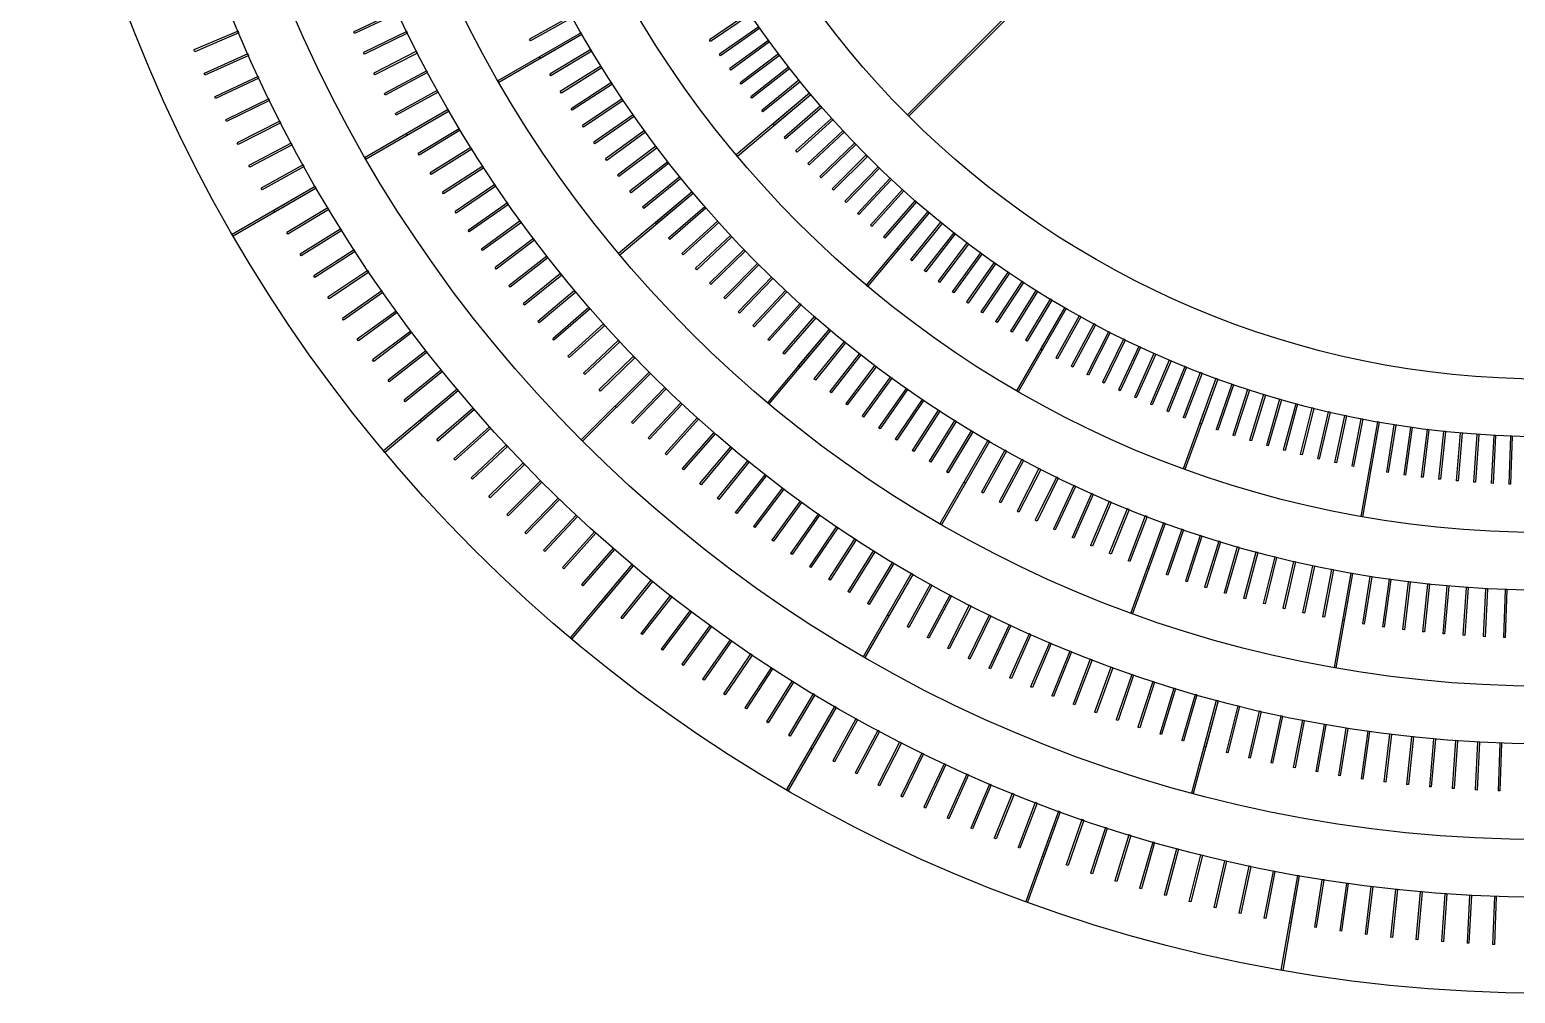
# Model space of a CAD drawing. Header units: millimetres. Extents: x -158 to 158, y -158 to 158.
# Drawn here: x -158 to -3.1, y -158 to -57.6 of the extents above; entities that cross this region are included whole.
import ezdxf

# ---------------------------------------------------------------- set-up
doc = ezdxf.new("R2010")
doc.units = ezdxf.units.MM
doc.layers.add('Compound009', color=7, linetype='CONTINUOUS')

msp = doc.modelspace()

# ---------------------------------------------------------------- linework, layer by layer
at = {"layer": 'Compound009'}
for p, q in [((-7.07107, -7.07107), (-66.468, -66.468)), ((-6.92965, -7.21249), (-66.3266, -66.6095)), ((-119.675, -55.695), (-124.206, -57.8081)), ((-119.59, -55.8762), (-124.122, -57.9893)), ((-101.504, -56.1505), (-105.877, -58.5745)), ((-101.407, -56.3254), (-105.781, -58.7494)), ((-82.9597, -55.8364), (-87.1049, -58.6324)), ((-82.8478, -56.0022), (-86.993, -58.7982)), ((-81.9726, -57.2757), (-86.0683, -60.1436)), ((-136.274, -57.7362), (-140.876, -59.6898)), ((-136.196, -57.9203), (-140.798, -59.8739)), ((-136.196, -57.9203), (-136.274, -57.7362)), ((-124.122, -57.9893), (-124.206, -57.8081)), ((-118.685, -57.7751), (-123.179, -59.967)), ((-118.597, -57.9549), (-123.091, -60.1467)), ((-118.597, -57.9549), (-118.685, -57.7751)), ((-100.509, -57.9134), (-109.169, -62.9134)), ((-100.409, -58.0866), (-109.069, -63.0866)), ((-105.781, -58.7494), (-105.877, -58.5745)), ((-100.509, -57.9134), (-104.839, -60.4134)), ((-100.409, -58.0866), (-104.739, -60.5866)), ((-100.409, -58.0866), (-100.509, -57.9134)), ((-100.409, -58.0866), (-100.509, -57.9134)), ((-86.993, -58.7982), (-87.1049, -58.6324)), ((-81.8578, -57.4396), (-85.9536, -60.3074)), ((-80.9605, -58.6976), (-85.0056, -61.6365)), ((-80.8429, -58.8594), (-84.888, -61.7984)), ((-80.8429, -58.8594), (-80.9605, -58.6976)), ((-140.798, -59.8739), (-140.876, -59.6898)), ((-135.245, -60.1057), (-139.813, -62.1394)), ((-135.164, -60.2884), (-139.732, -62.3221)), ((-135.164, -60.2884), (-135.245, -60.1057)), ((-123.091, -60.1467), (-123.179, -59.967)), ((-117.658, -59.8376), (-122.113, -62.1076)), ((-117.567, -60.0158), (-122.022, -62.2858)), ((-117.567, -60.0158), (-117.658, -59.8376)), ((-104.739, -60.5866), (-104.839, -60.4134)), ((-99.4829, -59.6587), (-103.769, -62.2339)), ((-99.3799, -59.8301), (-103.666, -62.4053)), ((-99.3799, -59.8301), (-99.4829, -59.6587)), ((-85.9536, -60.3074), (-86.0683, -60.1436)), ((-79.9237, -60.1016), (-83.9169, -63.1107)), ((-79.8034, -60.2614), (-83.7965, -63.2704)), ((-79.8034, -60.2614), (-79.9237, -60.1016)), ((-116.596, -61.882), (-121.011, -64.2293)), ((-116.502, -62.0585), (-116.596, -61.882)), ((-98.4266, -61.3858), (-102.667, -64.0354)), ((-98.3206, -61.5554), (-102.561, -64.205)), ((-98.3206, -61.5554), (-98.4266, -61.3858)), ((-84.888, -61.7984), (-85.0056, -61.6365)), ((-78.8626, -61.4873), (-82.8027, -64.5657)), ((-78.7395, -61.6449), (-82.6796, -64.7233)), ((-78.7395, -61.6449), (-78.8626, -61.4873)), ((-139.732, -62.3221), (-139.813, -62.1394)), ((-134.176, -62.4569), (-138.707, -64.57)), ((-134.091, -62.6381), (-138.623, -64.7512)), ((-134.091, -62.6381), (-134.176, -62.4569)), ((-122.022, -62.2858), (-122.113, -62.1076)), ((-116.502, -62.0585), (-120.917, -64.4059)), ((-109.069, -63.0866), (-109.169, -62.9134)), ((-103.666, -62.4053), (-103.769, -62.2339)), ((-97.3402, -63.0943), (-101.534, -65.8175)), ((-97.2313, -63.262), (-101.425, -65.9852)), ((-97.2313, -63.262), (-97.3402, -63.0943)), ((-83.7965, -63.2704), (-83.9169, -63.1107)), ((-77.7775, -62.8543), (-81.6633, -66.0009)), ((-77.6517, -63.0098), (-81.5374, -66.1564)), ((-77.6517, -63.0098), (-77.7775, -62.8543)), ((-138.623, -64.7512), (-138.707, -64.57)), ((-133.065, -64.7891), (-137.559, -66.9809)), ((-132.978, -64.9688), (-137.472, -67.1607)), ((-132.978, -64.9688), (-133.065, -64.7891)), ((-120.917, -64.4059), (-121.011, -64.2293)), ((-115.498, -63.9074), (-119.871, -66.3315)), ((-115.401, -64.0823), (-119.774, -66.5064)), ((-115.401, -64.0823), (-115.498, -63.9074)), ((-102.561, -64.205), (-102.667, -64.0354)), ((-96.2243, -64.7835), (-100.369, -67.5794)), ((-96.1124, -64.9493), (-100.258, -67.7452)), ((-96.1124, -64.9493), (-96.2243, -64.7835)), ((-76.6687, -64.2022), (-84.3292, -70.63)), ((-76.5402, -64.3554), (-84.2006, -70.7832)), ((-82.6796, -64.7233), (-82.8027, -64.5657)), ((-76.6687, -64.2022), (-80.4989, -67.4161)), ((-76.5402, -64.3554), (-80.3704, -67.5693)), ((-76.5402, -64.3554), (-76.6687, -64.2022)), ((-76.5402, -64.3554), (-76.6687, -64.2022)), ((-114.365, -65.9134), (-123.026, -70.9134)), ((-114.265, -66.0866), (-122.926, -71.0866)), ((-119.774, -66.5064), (-119.871, -66.3315)), ((-114.365, -65.9134), (-118.695, -68.4134)), ((-114.265, -66.0866), (-118.595, -68.5866)), ((-114.265, -66.0866), (-114.365, -65.9134)), ((-114.265, -66.0866), (-114.365, -65.9134)), ((-101.425, -65.9852), (-101.534, -65.8175)), ((-95.079, -66.453), (-99.1748, -69.3208)), ((-94.9643, -66.6168), (-95.079, -66.453)), ((-81.5374, -66.1564), (-81.6633, -66.0009)), ((-75.5366, -65.5304), (-79.3101, -68.8107)), ((-75.4054, -65.6814), (-79.1789, -68.9617)), ((-75.4054, -65.6814), (-75.5366, -65.5304)), ((-66.468, -66.468), (-66.3266, -66.6095)), ((-137.472, -67.1607), (-137.559, -66.9809)), ((-131.914, -67.1015), (-136.369, -69.3714)), ((-131.824, -67.2797), (-136.279, -69.5496)), ((-131.824, -67.2797), (-131.914, -67.1015)), ((-113.198, -67.8993), (-117.483, -70.4745)), ((-113.095, -68.0707), (-117.38, -70.6459)), ((-113.095, -68.0707), (-113.198, -67.8993)), ((-100.258, -67.7452), (-100.369, -67.5794)), ((-94.9643, -66.6168), (-99.06, -69.4847)), ((-93.9047, -68.1022), (-97.9498, -71.0411)), ((-93.7872, -68.264), (-93.9047, -68.1022)), ((-80.3704, -67.5693), (-80.4989, -67.4161)), ((-74.3814, -66.8387), (-78.0971, -70.1844)), ((-74.2476, -66.9874), (-77.9633, -70.333)), ((-73.2036, -68.1267), (-76.8603, -71.5367)), ((-74.2476, -66.9874), (-74.3814, -66.8387)), ((-73.0672, -68.273), (-73.2036, -68.1267)), ((-136.279, -69.5496), (-136.369, -69.3714)), ((-130.723, -69.3935), (-135.138, -71.7409)), ((-130.629, -69.5701), (-135.044, -71.9174)), ((-130.629, -69.5701), (-130.723, -69.3935)), ((-118.595, -68.5866), (-118.695, -68.4134)), ((-99.06, -69.4847), (-99.1748, -69.3208)), ((-93.7872, -68.264), (-97.8323, -71.2029)), ((-79.1789, -68.9617), (-79.3101, -68.8107)), ((-73.0672, -68.273), (-76.7239, -71.683)), ((-72.0034, -69.3939), (-75.6001, -72.8672)), ((-71.8645, -69.5378), (-75.4612, -73.0111)), ((-71.8645, -69.5378), (-72.0034, -69.3939)), ((-122.926, -71.0866), (-123.026, -70.9134)), ((-117.38, -70.6459), (-117.483, -70.4745)), ((-111.995, -69.8645), (-116.236, -72.5141)), ((-111.889, -70.0341), (-116.13, -72.6837)), ((-111.889, -70.0341), (-111.995, -69.8645)), ((-97.8323, -71.2029), (-97.9498, -71.0411)), ((-92.7019, -69.7307), (-96.6951, -72.7398)), ((-92.5815, -69.8904), (-96.5747, -72.8995)), ((-92.5815, -69.8904), (-92.7019, -69.7307)), ((-84.2006, -70.7832), (-84.3292, -70.63)), ((-77.9633, -70.333), (-78.0971, -70.1844)), ((-70.7814, -70.64), (-74.3169, -74.1755)), ((-70.64, -70.7814), (-74.1755, -74.3169)), ((-70.64, -70.7814), (-70.7814, -70.64)), ((-135.044, -71.9174), (-135.138, -71.7409)), ((-129.492, -71.6644), (-133.865, -74.0884)), ((-129.395, -71.8393), (-133.768, -74.2633)), ((-129.395, -71.8393), (-129.492, -71.6644)), ((-116.13, -72.6837), (-116.236, -72.5141)), ((-110.759, -71.8085), (-114.952, -74.5317)), ((-110.65, -71.9762), (-114.843, -74.6994)), ((-110.65, -71.9762), (-110.759, -71.8085)), ((-96.5747, -72.8995), (-96.6951, -72.7398)), ((-91.4708, -71.3379), (-95.4109, -74.4162)), ((-91.3477, -71.4955), (-95.2877, -74.5738)), ((-91.3477, -71.4955), (-91.4708, -71.3379)), ((-76.7239, -71.683), (-76.8603, -71.5367)), ((-69.5378, -71.8645), (-73.0111, -75.4612)), ((-69.3939, -72.0034), (-72.8672, -75.6001)), ((-69.3939, -72.0034), (-69.5378, -71.8645)), ((-128.222, -73.9134), (-136.882, -78.9134)), ((-128.122, -74.0866), (-136.782, -79.0866)), ((-133.768, -74.2633), (-133.865, -74.0884)), ((-128.222, -73.9134), (-132.552, -76.4134)), ((-128.122, -74.0866), (-132.452, -76.5866)), ((-128.122, -74.0866), (-128.222, -73.9134)), ((-128.122, -74.0866), (-128.222, -73.9134)), ((-109.489, -73.7306), (-113.634, -76.5265)), ((-109.377, -73.8964), (-113.522, -76.6923)), ((-109.377, -73.8964), (-109.489, -73.7306)), ((-90.2119, -72.9235), (-94.0976, -76.0701)), ((-90.086, -73.0789), (-93.9717, -76.2255)), ((-90.086, -73.0789), (-90.2119, -72.9235)), ((-75.4612, -73.0111), (-75.6001, -72.8672)), ((-74.1755, -74.3169), (-74.3169, -74.1755)), ((-68.273, -73.0672), (-71.683, -76.7239)), ((-68.1267, -73.2036), (-71.5367, -76.8603)), ((-66.9874, -74.2476), (-70.333, -77.9633)), ((-68.1267, -73.2036), (-68.273, -73.0672)), ((-66.8387, -74.3814), (-66.9874, -74.2476)), ((-114.843, -74.6994), (-114.952, -74.5317)), ((-108.185, -75.6302), (-112.281, -78.4981)), ((-108.071, -75.794), (-112.166, -78.6619)), ((-108.071, -75.794), (-108.185, -75.6302)), ((-88.9254, -74.4868), (-96.5859, -80.9146)), ((-88.7969, -74.64), (-96.4573, -81.0678)), ((-95.2877, -74.5738), (-95.4109, -74.4162)), ((-88.9254, -74.4868), (-92.7557, -77.7007)), ((-88.7969, -74.64), (-92.6271, -77.8539)), ((-88.7969, -74.64), (-88.9254, -74.4868)), ((-88.7969, -74.64), (-88.9254, -74.4868)), ((-72.8672, -75.6001), (-73.0111, -75.4612)), ((-66.8387, -74.3814), (-70.1844, -78.0971)), ((-65.6814, -75.4054), (-68.9617, -79.1789)), ((-65.5304, -75.5366), (-68.8107, -79.3101)), ((-65.5304, -75.5366), (-65.6814, -75.4054)), ((-132.452, -76.5866), (-132.552, -76.4134)), ((-126.912, -76.1399), (-131.198, -78.7151)), ((-126.809, -76.3114), (-131.095, -78.8865)), ((-126.809, -76.3114), (-126.912, -76.1399)), ((-113.522, -76.6923), (-113.634, -76.5265)), ((-93.9717, -76.2255), (-94.0976, -76.0701)), ((-87.6119, -76.0274), (-91.3855, -79.3077)), ((-87.4807, -76.1783), (-91.2543, -79.4586)), ((-87.4807, -76.1783), (-87.6119, -76.0274)), ((-71.5367, -76.8603), (-71.683, -76.7239)), ((-64.3554, -76.5402), (-70.7832, -84.2006)), ((-64.2022, -76.6687), (-70.63, -84.3292)), ((-64.3554, -76.5402), (-67.5693, -80.3704)), ((-64.2022, -76.6687), (-67.4161, -80.4989)), ((-64.2022, -76.6687), (-64.3554, -76.5402)), ((-64.2022, -76.6687), (-64.3554, -76.5402)), ((-136.782, -79.0866), (-136.882, -78.9134)), ((-131.095, -78.8865), (-131.198, -78.7151)), ((-125.564, -78.3432), (-129.804, -80.9928)), ((-125.458, -78.5129), (-129.698, -81.1625)), ((-125.458, -78.5129), (-125.564, -78.3432)), ((-112.166, -78.6619), (-112.281, -78.4981)), ((-106.849, -77.5068), (-110.894, -80.4457)), ((-106.731, -77.6686), (-110.777, -80.6075)), ((-106.731, -77.6686), (-106.849, -77.5068)), ((-92.6271, -77.8539), (-92.7557, -77.7007)), ((-86.2717, -77.5448), (-89.9874, -80.8905)), ((-86.1379, -77.6935), (-89.8536, -81.0391)), ((-86.1379, -77.6935), (-86.2717, -77.5448)), ((-70.1844, -78.0971), (-70.333, -77.9633)), ((-63.0098, -77.6517), (-66.1564, -81.5374)), ((-62.8543, -77.7775), (-66.0009, -81.6633)), ((-61.6449, -78.7395), (-64.7233, -82.6796)), ((-61.4873, -78.8626), (-64.5657, -82.8027)), ((-62.8543, -77.7775), (-63.0098, -77.6517)), ((-61.4873, -78.8626), (-61.6449, -78.7395)), ((-124.178, -80.5227), (-128.371, -83.2459)), ((-124.069, -80.6904), (-124.178, -80.5227)), ((-110.777, -80.6075), (-110.894, -80.4457)), ((-105.48, -79.3597), (-109.473, -82.3688)), ((-105.36, -79.5194), (-109.353, -82.5285)), ((-105.36, -79.5194), (-105.48, -79.3597)), ((-91.2543, -79.4586), (-91.3855, -79.3077)), ((-84.9052, -79.0387), (-88.562, -82.4487)), ((-84.7688, -79.1849), (-88.4256, -82.5949)), ((-83.5129, -80.5084), (-87.1096, -83.9817)), ((-84.7688, -79.1849), (-84.9052, -79.0387)), ((-83.374, -80.6523), (-83.5129, -80.5084)), ((-68.8107, -79.3101), (-68.9617, -79.1789)), ((-67.4161, -80.4989), (-67.5693, -80.3704)), ((-60.2614, -79.8034), (-63.2704, -83.7965)), ((-60.1016, -79.9237), (-63.1107, -83.9169)), ((-60.1016, -79.9237), (-60.2614, -79.8034)), ((-129.698, -81.1625), (-129.804, -80.9928)), ((-124.069, -80.6904), (-128.262, -83.4136)), ((-104.079, -81.1885), (-108.019, -84.2668)), ((-103.956, -81.3461), (-107.896, -84.4244)), ((-103.956, -81.3461), (-104.079, -81.1885)), ((-96.4573, -81.0678), (-96.5859, -80.9146)), ((-89.8536, -81.0391), (-89.9874, -80.8905)), ((-83.374, -80.6523), (-86.9707, -84.1256)), ((-82.0951, -81.9537), (-85.6306, -85.4892)), ((-81.9537, -82.0951), (-85.4892, -85.6306)), ((-81.9537, -82.0951), (-82.0951, -81.9537)), ((-66.0009, -81.6633), (-66.1564, -81.5374)), ((-58.8594, -80.8429), (-61.7984, -84.888)), ((-58.6976, -80.9605), (-61.6365, -85.0056)), ((-57.4396, -81.8578), (-60.3074, -85.9536)), ((-57.2757, -81.9726), (-60.1436, -86.0683)), ((-58.6976, -80.9605), (-58.8594, -80.8429)), ((-57.2757, -81.9726), (-57.4396, -81.8578)), ((-128.262, -83.4136), (-128.371, -83.2459)), ((-122.753, -82.6776), (-126.899, -85.4736)), ((-122.642, -82.8435), (-126.787, -85.6394)), ((-122.642, -82.8435), (-122.753, -82.6776)), ((-109.353, -82.5285), (-109.473, -82.3688)), ((-102.646, -82.9926), (-106.532, -86.1392)), ((-102.52, -83.148), (-106.406, -86.2946)), ((-102.52, -83.148), (-102.646, -82.9926)), ((-88.4256, -82.5949), (-88.562, -82.4487)), ((-80.6523, -83.374), (-84.1256, -86.9707)), ((-80.5084, -83.5129), (-83.9817, -87.1096)), ((-80.5084, -83.5129), (-80.6523, -83.374)), ((-64.5657, -82.8027), (-64.7233, -82.6796)), ((-56.0022, -82.8478), (-58.7982, -86.993)), ((-55.8364, -82.9597), (-58.6324, -87.1049)), ((-55.8364, -82.9597), (-56.0022, -82.8478)), ((-121.292, -84.8074), (-125.388, -87.6753)), ((-121.177, -84.9712), (-125.273, -87.8391)), ((-121.177, -84.9712), (-121.292, -84.8074)), ((-107.896, -84.4244), (-108.019, -84.2668)), ((-101.182, -84.7714), (-105.012, -87.9853)), ((-101.054, -84.9246), (-104.884, -88.1385)), ((-101.054, -84.9246), (-101.182, -84.7714)), ((-86.9707, -84.1256), (-87.1096, -83.9817)), ((-79.1849, -84.7688), (-82.5949, -88.4256)), ((-79.0387, -84.9052), (-82.4487, -88.562)), ((-79.0387, -84.9052), (-79.1849, -84.7688)), ((-70.63, -84.3292), (-70.7832, -84.2006)), ((-63.1107, -83.9169), (-63.2704, -83.7965)), ((-61.6365, -85.0056), (-61.7984, -84.888)), ((-54.5478, -83.8126), (-57.271, -88.0059)), ((-54.38, -83.9215), (-57.1032, -88.1149)), ((-53.0767, -84.7518), (-55.7263, -88.9921)), ((-52.9071, -84.8578), (-55.5567, -89.098)), ((-54.38, -83.9215), (-54.5478, -83.8126)), ((-52.9071, -84.8578), (-53.0767, -84.7518)), ((-126.787, -85.6394), (-126.899, -85.4736)), ((-106.406, -86.2946), (-106.532, -86.1392)), ((-99.6873, -86.5243), (-103.461, -89.8046)), ((-99.5561, -86.6753), (-103.33, -89.9556)), ((-99.5561, -86.6753), (-99.6873, -86.5243)), ((-85.4892, -85.6306), (-85.6306, -85.4892)), ((-77.6935, -86.1379), (-81.0391, -89.8536)), ((-77.5448, -86.2717), (-80.8905, -89.9874)), ((-77.5448, -86.2717), (-77.6935, -86.1379)), ((-60.1436, -86.0683), (-60.3074, -85.9536)), ((-50.0866, -86.5525), (-55.0866, -95.2128)), ((-49.9134, -86.6525), (-54.9134, -95.3128)), ((-51.5895, -85.6652), (-54.1647, -89.9511)), ((-51.4181, -85.7682), (-53.9933, -90.0541)), ((-50.0866, -86.5525), (-52.5866, -90.8827)), ((-49.9134, -86.6525), (-52.4134, -90.9827)), ((-51.4181, -85.7682), (-51.5895, -85.6652)), ((-49.9134, -86.6525), (-50.0866, -86.5525)), ((-49.9134, -86.6525), (-50.0866, -86.5525)), ((-125.273, -87.8391), (-125.388, -87.6753)), ((-119.793, -86.9113), (-123.838, -89.8502)), ((-119.676, -87.0731), (-123.721, -90.012)), ((-119.676, -87.0731), (-119.793, -86.9113)), ((-104.884, -88.1385), (-105.012, -87.9853)), ((-98.162, -88.2509), (-101.878, -91.5966)), ((-98.0282, -88.3996), (-98.162, -88.2509)), ((-83.9817, -87.1096), (-84.1256, -86.9707)), ((-76.1783, -87.4807), (-79.4586, -91.2543)), ((-76.0274, -87.6119), (-79.3077, -91.3855)), ((-76.0274, -87.6119), (-76.1783, -87.4807)), ((-58.6324, -87.1049), (-58.7982, -86.993)), ((-57.1032, -88.1149), (-57.271, -88.0059)), ((-48.5684, -87.4135), (-50.9925, -91.7866)), ((-48.3935, -87.5105), (-50.8175, -91.8836)), ((-47.0355, -88.2478), (-49.3828, -92.6626)), ((-48.3935, -87.5105), (-48.5684, -87.4135)), ((-46.8589, -88.3417), (-47.0355, -88.2478)), ((-123.721, -90.012), (-123.838, -89.8502)), ((-118.258, -88.9888), (-122.251, -91.9978)), ((-118.138, -89.1485), (-122.131, -92.1576)), ((-118.138, -89.1485), (-118.258, -88.9888)), ((-103.33, -89.9556), (-103.461, -89.8046)), ((-98.0282, -88.3996), (-101.744, -91.7452)), ((-82.4487, -88.562), (-82.5949, -88.4256)), ((-74.64, -88.7969), (-81.0678, -96.4573)), ((-74.4868, -88.9254), (-80.9146, -96.5859)), ((-74.64, -88.7969), (-77.8539, -92.6271)), ((-74.4868, -88.9254), (-77.7007, -92.7557)), ((-74.4868, -88.9254), (-74.64, -88.7969)), ((-74.4868, -88.9254), (-74.64, -88.7969)), ((-55.5567, -89.098), (-55.7263, -88.9921)), ((-46.8589, -88.3417), (-49.2062, -92.7564)), ((-45.4882, -89.0553), (-47.7581, -93.5103)), ((-45.3099, -89.1461), (-47.5799, -93.6011)), ((-43.927, -89.8356), (-46.1188, -94.3295)), ((-45.3099, -89.1461), (-45.4882, -89.0553)), ((-43.7472, -89.9232), (-43.927, -89.8356)), ((-116.687, -91.0391), (-120.627, -94.1174)), ((-116.564, -91.1967), (-120.504, -94.275)), ((-116.564, -91.1967), (-116.687, -91.0391)), ((-96.6069, -89.9506), (-100.264, -93.3606)), ((-96.4705, -90.0969), (-100.127, -93.5069)), ((-96.4705, -90.0969), (-96.6069, -89.9506)), ((-80.8905, -89.9874), (-81.0391, -89.8536)), ((-79.3077, -91.3855), (-79.4586, -91.2543)), ((-73.0789, -90.086), (-76.2255, -93.9717)), ((-72.9235, -90.2119), (-76.0701, -94.0976)), ((-71.4955, -91.3477), (-74.5738, -95.2877)), ((-72.9235, -90.2119), (-73.0789, -90.086)), ((-71.3379, -91.4708), (-71.4955, -91.3477)), ((-53.9933, -90.0541), (-54.1647, -89.9511)), ((-52.4134, -90.9827), (-52.5866, -90.8827)), ((-43.7472, -89.9232), (-45.9391, -94.4172)), ((-42.3525, -90.5885), (-44.4655, -95.1201)), ((-42.1712, -90.673), (-44.2843, -95.2046)), ((-40.765, -91.3139), (-42.7987, -95.8816)), ((-40.5823, -91.3952), (-42.616, -95.9629)), ((-42.1712, -90.673), (-42.3525, -90.5885)), ((-40.5823, -91.3952), (-40.765, -91.3139)), ((-122.131, -92.1576), (-122.251, -91.9978)), ((-101.744, -91.7452), (-101.878, -91.5966)), ((-95.0223, -91.623), (-98.619, -95.0963)), ((-94.8834, -91.7668), (-98.4801, -95.2401)), ((-94.8834, -91.7668), (-95.0223, -91.623)), ((-77.7007, -92.7557), (-77.8539, -92.6271)), ((-71.3379, -91.4708), (-74.4162, -95.4109)), ((-69.8904, -92.5815), (-72.8995, -96.5747)), ((-69.7307, -92.7019), (-72.7398, -96.6951)), ((-69.7307, -92.7019), (-69.8904, -92.5815)), ((-50.8175, -91.8836), (-50.9925, -91.7866)), ((-49.2062, -92.7564), (-49.3828, -92.6626)), ((-39.1652, -92.0114), (-41.1188, -96.6139)), ((-38.9811, -92.0896), (-40.9347, -96.6921)), ((-37.5534, -92.6809), (-39.4264, -97.3168)), ((-37.3679, -92.7558), (-39.241, -97.3918)), ((-38.9811, -92.0896), (-39.1652, -92.0114)), ((-37.3679, -92.7558), (-37.5534, -92.6809)), ((-120.504, -94.275), (-120.627, -94.1174)), ((-115.081, -93.0617), (-118.966, -96.2083)), ((-114.955, -93.2171), (-118.84, -96.3637)), ((-114.955, -93.2171), (-115.081, -93.0617)), ((-93.4088, -93.2674), (-100.48, -100.338)), ((-93.2674, -93.4088), (-100.338, -100.48)), ((-100.127, -93.5069), (-100.264, -93.3606)), ((-93.4088, -93.2674), (-96.9443, -96.8029)), ((-93.2674, -93.4088), (-96.8029, -96.9443)), ((-93.2674, -93.4088), (-93.4088, -93.2674)), ((-93.2674, -93.4088), (-93.4088, -93.2674)), ((-76.0701, -94.0976), (-76.2255, -93.9717)), ((-68.264, -93.7872), (-71.2029, -97.8323)), ((-68.1022, -93.9047), (-71.0411, -97.9498)), ((-68.1022, -93.9047), (-68.264, -93.7872)), ((-47.5799, -93.6011), (-47.7581, -93.5103)), ((-45.9391, -94.4172), (-46.1188, -94.3295)), ((-35.9302, -93.3222), (-37.722, -97.9901)), ((-34.296, -93.9351), (-37.7162, -103.332)), ((-35.7434, -93.3939), (-37.5353, -98.0618)), ((-34.108, -94.0035), (-37.5282, -103.4)), ((-34.296, -93.9351), (-36.0061, -98.6335)), ((-35.7434, -93.3939), (-35.9302, -93.3222)), ((-34.108, -94.0035), (-35.8181, -98.7019)), ((-34.108, -94.0035), (-34.296, -93.9351)), ((-34.108, -94.0035), (-34.296, -93.9351)), ((-113.439, -95.056), (-121.099, -101.484)), ((-113.31, -95.2092), (-120.971, -101.637)), ((-113.439, -95.056), (-117.269, -98.2699)), ((-113.31, -95.2092), (-117.141, -98.4231)), ((-113.31, -95.2092), (-113.439, -95.056)), ((-113.31, -95.2092), (-113.439, -95.056)), ((-98.4801, -95.2401), (-98.619, -95.0963)), ((-91.7668, -94.8834), (-95.2401, -98.4801)), ((-91.623, -95.0223), (-95.0963, -98.619)), ((-91.623, -95.0223), (-91.7668, -94.8834)), ((-74.4162, -95.4109), (-74.5738, -95.2877)), ((-66.6168, -94.9643), (-69.4847, -99.06)), ((-66.453, -95.079), (-69.3208, -99.1748)), ((-66.453, -95.079), (-66.6168, -94.9643)), ((-54.9134, -95.3128), (-55.0866, -95.2128)), ((-44.2843, -95.2046), (-44.4655, -95.1201)), ((-42.616, -95.9629), (-42.7987, -95.8816)), ((-32.6514, -94.5193), (-34.2792, -99.2469)), ((-32.4623, -94.5844), (-34.0901, -99.312)), ((-32.4623, -94.5844), (-32.6514, -94.5193)), ((-30.9968, -95.0747), (-32.5419, -99.83)), ((-30.8066, -95.1366), (-32.3517, -99.8918)), ((-30.8066, -95.1366), (-30.9968, -95.0747)), ((-29.3328, -95.6012), (-30.7947, -100.383)), ((-29.1415, -95.6597), (-30.6034, -100.441)), ((-29.1415, -95.6597), (-29.3328, -95.6012)), ((-118.84, -96.3637), (-118.966, -96.2083)), ((-111.763, -97.0213), (-115.536, -100.302)), ((-111.631, -97.1722), (-115.405, -100.453)), ((-111.631, -97.1722), (-111.763, -97.0213)), ((-96.8029, -96.9443), (-96.9443, -96.8029)), ((-90.0969, -96.4705), (-93.5069, -100.127)), ((-89.9506, -96.6069), (-93.3606, -100.264)), ((-89.9506, -96.6069), (-90.0969, -96.4705)), ((-80.9146, -96.5859), (-81.0678, -96.4573)), ((-72.7398, -96.6951), (-72.8995, -96.5747)), ((-64.9493, -96.1124), (-67.7452, -100.258)), ((-64.7835, -96.2243), (-67.5794, -100.369)), ((-63.262, -97.2313), (-65.9852, -101.425)), ((-63.0943, -97.3402), (-65.8175, -101.534)), ((-64.7835, -96.2243), (-64.9493, -96.1124)), ((-63.0943, -97.3402), (-63.262, -97.2313)), ((-40.9347, -96.6921), (-41.1188, -96.6139)), ((-39.241, -97.3918), (-39.4264, -97.3168)), ((-27.6599, -96.0986), (-29.038, -100.905)), ((-27.4676, -96.1537), (-28.8458, -100.96)), ((-27.4676, -96.1537), (-27.6599, -96.0986)), ((-25.9785, -96.5667), (-27.2726, -101.396)), ((-25.7853, -96.6185), (-27.0794, -101.448)), ((-25.7853, -96.6185), (-25.9785, -96.5667)), ((-24.2892, -97.0054), (-25.4988, -101.857)), ((-24.0952, -97.0538), (-25.3048, -101.905)), ((-24.0952, -97.0538), (-24.2892, -97.0054)), ((-22.5925, -97.4145), (-23.7173, -102.286)), ((-22.3977, -97.4595), (-23.5224, -102.331)), ((-22.3977, -97.4595), (-22.5925, -97.4145)), ((-117.141, -98.4231), (-117.269, -98.2699)), ((-110.052, -98.957), (-113.768, -102.303)), ((-109.919, -99.1056), (-113.634, -102.451)), ((-109.919, -99.1056), (-110.052, -98.957)), ((-95.0963, -98.619), (-95.2401, -98.4801)), ((-88.3996, -98.0282), (-91.7452, -101.744)), ((-88.2509, -98.162), (-91.5966, -101.878)), ((-88.2509, -98.162), (-88.3996, -98.0282)), ((-71.0411, -97.9498), (-71.2029, -97.8323)), ((-69.3208, -99.1748), (-69.4847, -99.06)), ((-61.5554, -98.3206), (-64.205, -102.561)), ((-61.3858, -98.4266), (-64.0354, -102.667)), ((-61.3858, -98.4266), (-61.5554, -98.3206)), ((-37.5353, -98.0618), (-37.722, -97.9901)), ((-35.8181, -98.7019), (-36.0061, -98.6335)), ((-20.889, -97.794), (-21.9285, -102.685)), ((-20.6934, -97.8356), (-21.7329, -102.726)), ((-20.6934, -97.8356), (-20.889, -97.794)), ((-19.1791, -98.1436), (-20.1331, -103.052)), ((-18.9827, -98.1818), (-19.9368, -103.09)), ((-17.4633, -98.4634), (-19.1998, -108.311)), ((-18.9827, -98.1818), (-19.1791, -98.1436)), ((-17.2663, -98.4981), (-19.0028, -108.346)), ((-17.4633, -98.4634), (-18.3315, -103.387)), ((-17.2663, -98.4981), (-18.1346, -103.422)), ((-17.2663, -98.4981), (-17.4633, -98.4634)), ((-17.2663, -98.4981), (-17.4633, -98.4634)), ((-15.7422, -98.7532), (-16.5244, -103.692)), ((-15.5447, -98.7845), (-16.3268, -103.723)), ((-15.5447, -98.7845), (-15.7422, -98.7532)), ((-14.0163, -99.0129), (-14.7122, -103.964)), ((-13.8183, -99.0407), (-14.5141, -103.992)), ((-13.8183, -99.0407), (-14.0163, -99.0129)), ((-115.405, -100.453), (-115.536, -100.302)), ((-100.338, -100.48), (-100.48, -100.338)), ((-93.3606, -100.264), (-93.5069, -100.127)), ((-86.6753, -99.5561), (-89.9556, -103.33)), ((-86.5243, -99.6873), (-89.8046, -103.461)), ((-86.5243, -99.6873), (-86.6753, -99.5561)), ((-67.5794, -100.369), (-67.7452, -100.258)), ((-58.0866, -100.409), (-63.0866, -109.069)), ((-57.9134, -100.509), (-62.9134, -109.169)), ((-59.8301, -99.3799), (-62.4053, -103.666)), ((-59.6587, -99.4829), (-62.2339, -103.769)), ((-58.0866, -100.409), (-60.5866, -104.739)), ((-57.9134, -100.509), (-60.4134, -104.839)), ((-59.6587, -99.4829), (-59.8301, -99.3799)), ((-57.9134, -100.509), (-58.0866, -100.409)), ((-57.9134, -100.509), (-58.0866, -100.409)), ((-34.0901, -99.312), (-34.2792, -99.2469)), ((-32.3517, -99.8918), (-32.5419, -99.83)), ((-30.6034, -100.441), (-30.7947, -100.383)), ((-12.2862, -99.2424), (-12.8955, -104.205)), ((-12.0877, -99.2668), (-12.697, -104.23)), ((-12.0877, -99.2668), (-12.2862, -99.2424)), ((-10.5523, -99.4417), (-11.0749, -104.414)), ((-10.3534, -99.4626), (-10.876, -104.435)), ((-10.3534, -99.4626), (-10.5523, -99.4417)), ((-8.81519, -99.6108), (-9.25097, -104.592)), ((-8.61595, -99.6282), (-9.05173, -104.609)), ((-8.61595, -99.6282), (-8.81519, -99.6108)), ((-7.0754, -99.7494), (-7.42419, -104.737)), ((-6.87589, -99.7634), (-7.22467, -104.751)), ((-6.87589, -99.7634), (-7.0754, -99.7494)), ((-5.33346, -99.8577), (-5.59514, -104.851)), ((-5.13373, -99.8682), (-5.39541, -104.861)), ((-5.13373, -99.8682), (-5.33346, -99.8577)), ((-3.58989, -99.9356), (-3.76439, -104.933)), ((-3.39001, -99.9426), (-3.58989, -99.9356)), ((-3.39001, -99.9426), (-3.56451, -104.94)), ((-120.971, -101.637), (-121.099, -101.484)), ((-108.309, -100.863), (-111.965, -104.273)), ((-108.172, -101.009), (-111.829, -104.419)), ((-108.172, -101.009), (-108.309, -100.863)), ((-91.5966, -101.878), (-91.7452, -101.744)), ((-84.9246, -101.054), (-88.1385, -104.884)), ((-84.7714, -101.182), (-87.9853, -105.012)), ((-84.7714, -101.182), (-84.9246, -101.054)), ((-65.8175, -101.534), (-65.9852, -101.425)), ((-56.3254, -101.407), (-58.7494, -105.781)), ((-56.1505, -101.504), (-58.5745, -105.877)), ((-56.1505, -101.504), (-56.3254, -101.407)), ((-28.8458, -100.96), (-29.038, -100.905)), ((-27.0794, -101.448), (-27.2726, -101.396)), ((-25.3048, -101.905), (-25.4988, -101.857)), ((-113.634, -102.451), (-113.768, -102.303)), ((-106.532, -102.738), (-110.128, -106.211)), ((-106.393, -102.881), (-109.99, -106.355)), ((-106.393, -102.881), (-106.532, -102.738)), ((-89.8046, -103.461), (-89.9556, -103.33)), ((-83.148, -102.52), (-86.2946, -106.406)), ((-82.9926, -102.646), (-86.1392, -106.532)), ((-82.9926, -102.646), (-83.148, -102.52)), ((-64.0354, -102.667), (-64.205, -102.561)), ((-62.2339, -103.769), (-62.4053, -103.666)), ((-54.547, -102.375), (-56.8944, -106.79)), ((-54.3704, -102.469), (-56.7178, -106.884)), ((-52.752, -103.311), (-55.022, -107.766)), ((-52.5738, -103.402), (-54.8437, -107.857)), ((-54.3704, -102.469), (-54.547, -102.375)), ((-52.5738, -103.402), (-52.752, -103.311)), ((-37.5282, -103.4), (-37.7162, -103.332)), ((-23.5224, -102.331), (-23.7173, -102.286)), ((-21.7329, -102.726), (-21.9285, -102.685)), ((-19.9368, -103.09), (-20.1331, -103.052)), ((-18.1346, -103.422), (-18.3315, -103.387)), ((-16.3268, -103.723), (-16.5244, -103.692)), ((-111.829, -104.419), (-111.965, -104.273)), ((-104.723, -104.581), (-108.258, -108.117)), ((-104.581, -104.723), (-108.117, -108.258)), ((-104.581, -104.723), (-104.723, -104.581)), ((-87.9853, -105.012), (-88.1385, -104.884)), ((-81.3461, -103.956), (-84.4244, -107.896)), ((-81.1885, -104.079), (-84.2668, -108.019)), ((-81.1885, -104.079), (-81.3461, -103.956)), ((-60.4134, -104.839), (-60.5866, -104.739)), ((-50.9409, -104.216), (-53.1328, -108.71)), ((-50.7612, -104.304), (-52.953, -108.798)), ((-49.1143, -105.089), (-51.2274, -109.621)), ((-48.9331, -105.174), (-51.0462, -109.706)), ((-50.7612, -104.304), (-50.9409, -104.216)), ((-48.9331, -105.174), (-49.1143, -105.089)), ((-14.5141, -103.992), (-14.7122, -103.964)), ((-12.697, -104.23), (-12.8955, -104.205)), ((-10.876, -104.435), (-11.0749, -104.414)), ((-9.05173, -104.609), (-9.25097, -104.592)), ((-7.22467, -104.751), (-7.42419, -104.737)), ((-5.39541, -104.861), (-5.59514, -104.851)), ((-3.56451, -104.94), (-3.76439, -104.933)), ((-109.99, -106.355), (-110.128, -106.211)), ((-102.881, -106.393), (-106.355, -109.99)), ((-102.738, -106.532), (-106.211, -110.128)), ((-102.738, -106.532), (-102.881, -106.393)), ((-86.1392, -106.532), (-86.2946, -106.406)), ((-79.5194, -105.36), (-82.5285, -109.353)), ((-79.3597, -105.48), (-82.3688, -109.473)), ((-77.6686, -106.731), (-80.6075, -110.777)), ((-77.5068, -106.849), (-80.4457, -110.894)), ((-79.3597, -105.48), (-79.5194, -105.36)), ((-77.5068, -106.849), (-77.6686, -106.731)), ((-58.5745, -105.877), (-58.7494, -105.781)), ((-56.7178, -106.884), (-56.8944, -106.79)), ((-47.2728, -105.931), (-49.3065, -110.498)), ((-47.0901, -106.012), (-49.1238, -110.58)), ((-45.4169, -106.739), (-47.3705, -111.342)), ((-47.0901, -106.012), (-47.2728, -105.931)), ((-45.2328, -106.818), (-47.1864, -111.42)), ((-45.2328, -106.818), (-45.4169, -106.739)), ((-108.117, -108.258), (-108.258, -108.117)), ((-101.009, -108.172), (-104.419, -111.829)), ((-100.863, -108.309), (-104.273, -111.965)), ((-100.863, -108.309), (-101.009, -108.172)), ((-84.2668, -108.019), (-84.4244, -107.896)), ((-75.794, -108.071), (-78.6619, -112.166)), ((-75.6302, -108.185), (-78.4981, -112.281)), ((-75.6302, -108.185), (-75.794, -108.071)), ((-54.8437, -107.857), (-55.022, -107.766)), ((-43.5471, -107.516), (-45.4201, -112.152)), ((-43.3616, -107.591), (-45.2347, -112.227)), ((-43.3616, -107.591), (-43.5471, -107.516)), ((-41.664, -108.259), (-43.4559, -112.927)), ((-41.4773, -108.331), (-43.2692, -112.999)), ((-41.4773, -108.331), (-41.664, -108.259)), ((-19.0028, -108.346), (-19.1998, -108.311)), ((-106.211, -110.128), (-106.355, -109.99)), ((-99.1056, -109.919), (-102.451, -113.634)), ((-98.957, -110.052), (-99.1056, -109.919)), ((-82.3688, -109.473), (-82.5285, -109.353)), ((-73.8964, -109.377), (-76.6923, -113.522)), ((-73.7306, -109.489), (-76.5265, -113.634)), ((-73.7306, -109.489), (-73.8964, -109.377)), ((-62.9134, -109.169), (-63.0866, -109.069)), ((-52.953, -108.798), (-53.1328, -108.71)), ((-51.0462, -109.706), (-51.2274, -109.621)), ((-39.7683, -108.97), (-43.1885, -118.367)), ((-39.5804, -109.039), (-43.0006, -118.435)), ((-39.7683, -108.97), (-41.4784, -113.669)), ((-39.5804, -109.039), (-41.2905, -113.737)), ((-39.5804, -109.039), (-39.7683, -108.97)), ((-39.5804, -109.039), (-39.7683, -108.97)), ((-37.8605, -109.648), (-39.4883, -114.375)), ((-37.6714, -109.713), (-39.2992, -114.44)), ((-37.6714, -109.713), (-37.8605, -109.648)), ((-98.957, -110.052), (-102.303, -113.768)), ((-80.4457, -110.894), (-80.6075, -110.777)), ((-71.9762, -110.65), (-74.6994, -114.843)), ((-71.8085, -110.759), (-74.5317, -114.952)), ((-71.8085, -110.759), (-71.9762, -110.65)), ((-49.1238, -110.58), (-49.3065, -110.498)), ((-47.1864, -111.42), (-47.3705, -111.342)), ((-35.9411, -110.292), (-37.4862, -115.047)), ((-35.7509, -110.353), (-37.296, -115.109)), ((-35.7509, -110.353), (-35.9411, -110.292)), ((-34.0107, -110.902), (-35.4726, -115.684)), ((-33.8195, -110.961), (-35.2813, -115.742)), ((-33.8195, -110.961), (-34.0107, -110.902)), ((-32.0701, -111.479), (-33.4482, -116.285)), ((-31.8778, -111.534), (-33.256, -116.34)), ((-31.8778, -111.534), (-32.0701, -111.479)), ((-104.273, -111.965), (-104.419, -111.829)), ((-97.1722, -111.631), (-100.453, -115.405)), ((-97.0213, -111.763), (-100.302, -115.536)), ((-97.0213, -111.763), (-97.1722, -111.631)), ((-78.4981, -112.281), (-78.6619, -112.166)), ((-70.0341, -111.889), (-72.6837, -116.13)), ((-69.8645, -111.995), (-72.5141, -116.236)), ((-69.8645, -111.995), (-70.0341, -111.889)), ((-45.2347, -112.227), (-45.4201, -112.152)), ((-43.2692, -112.999), (-43.4559, -112.927)), ((-30.1196, -112.022), (-31.4137, -116.851)), ((-29.9264, -112.073), (-31.2205, -116.903)), ((-29.9264, -112.073), (-30.1196, -112.022)), ((-28.16, -112.53), (-29.3696, -117.382)), ((-27.9659, -112.578), (-29.1755, -117.43)), ((-27.9659, -112.578), (-28.16, -112.53)), ((-26.1918, -113.004), (-27.3165, -117.876)), ((-25.9969, -113.049), (-27.1216, -117.921)), ((-25.9969, -113.049), (-26.1918, -113.004)), ((-102.303, -113.768), (-102.451, -113.634)), ((-95.2092, -113.31), (-101.637, -120.971)), ((-95.056, -113.439), (-101.484, -121.099)), ((-95.2092, -113.31), (-98.4231, -117.141)), ((-95.056, -113.439), (-98.2699, -117.269)), ((-95.056, -113.439), (-95.2092, -113.31)), ((-95.056, -113.439), (-95.2092, -113.31)), ((-76.5265, -113.634), (-76.6923, -113.522)), ((-66.0866, -114.265), (-71.0866, -122.926)), ((-65.9134, -114.365), (-70.9134, -123.026)), ((-68.0707, -113.095), (-70.6459, -117.38)), ((-67.8993, -113.198), (-70.4745, -117.483)), ((-66.0866, -114.265), (-68.5866, -118.595)), ((-65.9134, -114.365), (-68.4134, -118.695)), ((-67.8993, -113.198), (-68.0707, -113.095)), ((-65.9134, -114.365), (-66.0866, -114.265)), ((-65.9134, -114.365), (-66.0866, -114.265)), ((-41.2905, -113.737), (-41.4784, -113.669)), ((-39.2992, -114.44), (-39.4883, -114.375)), ((-24.2156, -113.444), (-25.2551, -118.335)), ((-24.0199, -113.486), (-25.0595, -118.377)), ((-24.0199, -113.486), (-24.2156, -113.444)), ((-22.232, -113.85), (-23.1861, -118.758)), ((-22.0357, -113.888), (-22.9897, -118.796)), ((-22.0357, -113.888), (-22.232, -113.85)), ((-20.2417, -114.22), (-21.9782, -124.068)), ((-20.0447, -114.255), (-21.7812, -124.103)), ((-20.2417, -114.22), (-21.1099, -119.144)), ((-20.0447, -114.255), (-20.9129, -119.179)), ((-20.0447, -114.255), (-20.2417, -114.22)), ((-20.0447, -114.255), (-20.2417, -114.22)), ((-18.2452, -114.556), (-19.0273, -119.495)), ((-18.0476, -114.587), (-18.8298, -119.526)), ((-18.0476, -114.587), (-18.2452, -114.556)), ((-100.302, -115.536), (-100.453, -115.405)), ((-93.2171, -114.955), (-96.3637, -118.84)), ((-93.0617, -115.081), (-96.2083, -118.966)), ((-93.0617, -115.081), (-93.2171, -114.955)), ((-74.5317, -114.952), (-74.6994, -114.843)), ((-72.5141, -116.236), (-72.6837, -116.13)), ((-64.0823, -115.401), (-66.5064, -119.774)), ((-63.9074, -115.498), (-66.3315, -119.871)), ((-63.9074, -115.498), (-64.0823, -115.401)), ((-37.296, -115.109), (-37.4862, -115.047)), ((-35.2813, -115.742), (-35.4726, -115.684)), ((-16.2431, -114.857), (-16.939, -119.809)), ((-16.0451, -114.885), (-16.7409, -119.836)), ((-16.0451, -114.885), (-16.2431, -114.857)), ((-14.2361, -115.123), (-14.8454, -120.086)), ((-14.0376, -115.148), (-14.6469, -120.11)), ((-14.0376, -115.148), (-14.2361, -115.123)), ((-12.2248, -115.354), (-12.7474, -120.327)), ((-12.0258, -115.375), (-12.5485, -120.348)), ((-12.0258, -115.375), (-12.2248, -115.354)), ((-10.2097, -115.55), (-10.6455, -120.531)), ((-10.0104, -115.567), (-10.4462, -120.548)), ((-10.0104, -115.567), (-10.2097, -115.55)), ((-8.19151, -115.71), (-8.54029, -120.698)), ((-7.99199, -115.724), (-8.34078, -120.712)), ((-7.99199, -115.724), (-8.19151, -115.71)), ((-6.17083, -115.836), (-6.43251, -120.829)), ((-5.97111, -115.846), (-6.23279, -120.839)), ((-5.97111, -115.846), (-6.17083, -115.836)), ((-4.14828, -115.926), (-4.32278, -120.923)), ((-3.9484, -115.933), (-4.14828, -115.926)), ((-3.9484, -115.933), (-4.1229, -120.93)), ((-98.2699, -117.269), (-98.4231, -117.141)), ((-91.1967, -116.564), (-94.275, -120.504)), ((-91.0391, -116.687), (-94.1174, -120.627)), ((-91.0391, -116.687), (-91.1967, -116.564)), ((-70.4745, -117.483), (-70.6459, -117.38)), ((-62.0585, -116.502), (-64.4059, -120.917)), ((-61.882, -116.596), (-64.2293, -121.011)), ((-60.0158, -117.567), (-62.2858, -122.022)), ((-59.8376, -117.658), (-62.1076, -122.113)), ((-61.882, -116.596), (-62.0585, -116.502)), ((-59.8376, -117.658), (-60.0158, -117.567)), ((-33.256, -116.34), (-33.4482, -116.285)), ((-31.2205, -116.903), (-31.4137, -116.851)), ((-29.1755, -117.43), (-29.3696, -117.382)), ((-96.2083, -118.966), (-96.3637, -118.84)), ((-89.1485, -118.138), (-92.1576, -122.131)), ((-88.9888, -118.258), (-91.9978, -122.251)), ((-88.9888, -118.258), (-89.1485, -118.138)), ((-68.4134, -118.695), (-68.5866, -118.595)), ((-57.9549, -118.597), (-60.1467, -123.091)), ((-57.7751, -118.685), (-59.967, -123.179)), ((-57.7751, -118.685), (-57.9549, -118.597)), ((-43.0006, -118.435), (-43.1885, -118.367)), ((-27.1216, -117.921), (-27.3165, -117.876)), ((-25.0595, -118.377), (-25.2551, -118.335)), ((-22.9897, -118.796), (-23.1861, -118.758)), ((-20.9129, -119.179), (-21.1099, -119.144)), ((-94.1174, -120.627), (-94.275, -120.504)), ((-87.0731, -119.676), (-90.012, -123.721)), ((-86.9113, -119.793), (-89.8502, -123.838)), ((-86.9113, -119.793), (-87.0731, -119.676)), ((-66.3315, -119.871), (-66.5064, -119.774)), ((-55.8762, -119.59), (-57.9893, -124.122)), ((-55.695, -119.675), (-57.8081, -124.206)), ((-55.695, -119.675), (-55.8762, -119.59)), ((-53.7806, -120.547), (-55.8143, -125.115)), ((-53.5979, -120.629), (-55.6316, -125.196)), ((-53.5979, -120.629), (-53.7806, -120.547)), ((-18.8298, -119.526), (-19.0273, -119.495)), ((-16.7409, -119.836), (-16.939, -119.809)), ((-14.6469, -120.11), (-14.8454, -120.086)), ((-12.5485, -120.348), (-12.7474, -120.327)), ((-10.4462, -120.548), (-10.6455, -120.531)), ((-8.34078, -120.712), (-8.54029, -120.698)), ((-6.23279, -120.839), (-6.43251, -120.829)), ((-101.484, -121.099), (-101.637, -120.971)), ((-91.9978, -122.251), (-92.1576, -122.131)), ((-84.9712, -121.177), (-87.8391, -125.273)), ((-84.8074, -121.292), (-87.6753, -125.388)), ((-84.8074, -121.292), (-84.9712, -121.177)), ((-64.2293, -121.011), (-64.4059, -120.917)), ((-62.1076, -122.113), (-62.2858, -122.022)), ((-51.6686, -121.468), (-53.6222, -126.07)), ((-51.4845, -121.546), (-53.4381, -126.148)), ((-51.4845, -121.546), (-51.6686, -121.468)), ((-49.5408, -122.351), (-51.4138, -126.987)), ((-49.3554, -122.426), (-49.5408, -122.351)), ((-4.1229, -120.93), (-4.32278, -120.923)), ((-89.8502, -123.838), (-90.012, -123.721)), ((-82.8435, -122.642), (-85.6394, -126.787)), ((-82.6776, -122.753), (-85.4736, -126.899)), ((-82.6776, -122.753), (-82.8435, -122.642)), ((-70.9134, -123.026), (-71.0866, -122.926)), ((-59.967, -123.179), (-60.1467, -123.091)), ((-49.3554, -122.426), (-51.2284, -127.062)), ((-47.3979, -123.197), (-49.1898, -127.865)), ((-47.2112, -123.268), (-49.0031, -127.936)), ((-47.2112, -123.268), (-47.3979, -123.197)), ((-87.6753, -125.388), (-87.8391, -125.273)), ((-80.6904, -124.069), (-83.4136, -128.262)), ((-80.5227, -124.178), (-83.2459, -128.371)), ((-78.5129, -125.458), (-81.1625, -129.698)), ((-80.5227, -124.178), (-80.6904, -124.069)), ((-78.3432, -125.564), (-78.5129, -125.458)), ((-57.8081, -124.206), (-57.9893, -124.122)), ((-55.6316, -125.196), (-55.8143, -125.115)), ((-45.2406, -124.005), (-46.9507, -128.704)), ((-45.0527, -124.074), (-46.7628, -128.772)), ((-45.0527, -124.074), (-45.2406, -124.005)), ((-43.0695, -124.776), (-44.6974, -129.503)), ((-42.8804, -124.841), (-44.5083, -129.569)), ((-42.8804, -124.841), (-43.0695, -124.776)), ((-21.7812, -124.103), (-21.9782, -124.068)), ((-85.4736, -126.899), (-85.6394, -126.787)), ((-78.3432, -125.564), (-80.9928, -129.804)), ((-76.3114, -126.809), (-78.8865, -131.095)), ((-76.1399, -126.912), (-78.7151, -131.198)), ((-76.1399, -126.912), (-76.3114, -126.809)), ((-53.4381, -126.148), (-53.6222, -126.07)), ((-51.2284, -127.062), (-51.4138, -126.987)), ((-40.8853, -125.509), (-42.4304, -130.264)), ((-40.6951, -125.57), (-42.2402, -130.326)), ((-40.6951, -125.57), (-40.8853, -125.509)), ((-38.6887, -126.203), (-40.1506, -130.985)), ((-38.4974, -126.261), (-39.9593, -131.043)), ((-38.4974, -126.261), (-38.6887, -126.203)), ((-36.4803, -126.859), (-37.8584, -131.665)), ((-36.288, -126.914), (-37.6662, -131.72)), ((-36.288, -126.914), (-36.4803, -126.859)), ((-83.2459, -128.371), (-83.4136, -128.262)), ((-74.0866, -128.122), (-79.0866, -136.782)), ((-73.9134, -128.222), (-78.9134, -136.882)), ((-74.0866, -128.122), (-76.5866, -132.452)), ((-73.9134, -128.222), (-76.4134, -132.552)), ((-73.9134, -128.222), (-74.0866, -128.122)), ((-73.9134, -128.222), (-74.0866, -128.122)), ((-49.0031, -127.936), (-49.1898, -127.865)), ((-34.2607, -127.476), (-36.8489, -137.136)), ((-34.0675, -127.528), (-36.6557, -137.187)), ((-34.2607, -127.476), (-35.5548, -132.306)), ((-34.0675, -127.528), (-35.3616, -132.358)), ((-34.0675, -127.528), (-34.2607, -127.476)), ((-34.0675, -127.528), (-34.2607, -127.476)), ((-32.0307, -128.055), (-33.2403, -132.906)), ((-31.8367, -128.103), (-33.0463, -132.955)), ((-31.8367, -128.103), (-32.0307, -128.055)), ((-80.9928, -129.804), (-81.1625, -129.698)), ((-71.8393, -129.395), (-74.2633, -133.768)), ((-71.6644, -129.492), (-74.0884, -133.865)), ((-71.6644, -129.492), (-71.8393, -129.395)), ((-46.7628, -128.772), (-46.9507, -128.704)), ((-44.5083, -129.569), (-44.6974, -129.503)), ((-29.791, -128.594), (-30.9157, -133.466)), ((-29.5961, -128.639), (-30.7209, -133.511)), ((-29.5961, -128.639), (-29.791, -128.594)), ((-27.5422, -129.095), (-28.5817, -133.985)), ((-27.3465, -129.136), (-28.3861, -134.027)), ((-27.3465, -129.136), (-27.5422, -129.095)), ((-25.285, -129.556), (-26.239, -134.464)), ((-25.0886, -129.594), (-26.0427, -134.502)), ((-25.0886, -129.594), (-25.285, -129.556)), ((-23.02, -129.977), (-23.8883, -134.901)), ((-22.8231, -130.012), (-23.6913, -134.936)), ((-22.8231, -130.012), (-23.02, -129.977)), ((-78.7151, -131.198), (-78.8865, -131.095)), ((-69.5701, -130.629), (-71.9174, -135.044)), ((-69.3935, -130.723), (-71.7409, -135.138)), ((-69.3935, -130.723), (-69.5701, -130.629)), ((-42.2402, -130.326), (-42.4304, -130.264)), ((-39.9593, -131.043), (-40.1506, -130.985)), ((-37.6662, -131.72), (-37.8584, -131.665)), ((-20.7481, -130.359), (-21.5303, -135.298)), ((-20.5506, -130.391), (-21.3328, -135.329)), ((-20.5506, -130.391), (-20.7481, -130.359)), ((-18.4699, -130.701), (-19.1657, -135.653)), ((-18.2718, -130.729), (-18.9677, -135.681)), ((-18.2718, -130.729), (-18.4699, -130.701)), ((-16.186, -131.004), (-16.7954, -135.967)), ((-15.9875, -131.028), (-16.5968, -135.991)), ((-15.9875, -131.028), (-16.186, -131.004)), ((-13.8972, -131.266), (-14.4199, -136.239)), ((-13.6983, -131.287), (-14.2209, -136.26)), ((-13.6983, -131.287), (-13.8972, -131.266)), ((-11.6042, -131.489), (-12.04, -136.47)), ((-11.4049, -131.506), (-11.8407, -136.487)), ((-11.4049, -131.506), (-11.6042, -131.489)), ((-9.30761, -131.671), (-9.65639, -136.659)), ((-9.1081, -131.685), (-9.30761, -131.671)), ((-76.4134, -132.552), (-76.5866, -132.452)), ((-67.2797, -131.824), (-69.5496, -136.279)), ((-67.1015, -131.914), (-69.3714, -136.369)), ((-67.1015, -131.914), (-67.2797, -131.824)), ((-64.9688, -132.978), (-67.1607, -137.472)), ((-64.7891, -133.065), (-66.9809, -137.559)), ((-64.7891, -133.065), (-64.9688, -132.978)), ((-35.3616, -132.358), (-35.5548, -132.306)), ((-33.0463, -132.955), (-33.2403, -132.906)), ((-9.1081, -131.685), (-9.45688, -136.673)), ((-7.00821, -131.814), (-7.26989, -136.807)), ((-6.80848, -131.824), (-7.07016, -136.817)), ((-6.80848, -131.824), (-7.00821, -131.814)), ((-4.70667, -131.916), (-4.88117, -136.913)), ((-4.50679, -131.923), (-4.70667, -131.916)), ((-4.50679, -131.923), (-4.68129, -136.92)), ((-74.0884, -133.865), (-74.2633, -133.768)), ((-62.6381, -134.091), (-64.7512, -138.623)), ((-62.4569, -134.176), (-64.57, -138.707)), ((-62.4569, -134.176), (-62.6381, -134.091)), ((-30.7209, -133.511), (-30.9157, -133.466)), ((-28.3861, -134.027), (-28.5817, -133.985)), ((-26.0427, -134.502), (-26.239, -134.464)), ((-71.7409, -135.138), (-71.9174, -135.044)), ((-69.3714, -136.369), (-69.5496, -136.279)), ((-60.2884, -135.164), (-62.3221, -139.732)), ((-60.1057, -135.245), (-62.1394, -139.813)), ((-60.1057, -135.245), (-60.2884, -135.164)), ((-57.9203, -136.196), (-59.8739, -140.798)), ((-57.7362, -136.274), (-59.6898, -140.876)), ((-57.7362, -136.274), (-57.9203, -136.196)), ((-23.6913, -134.936), (-23.8883, -134.901)), ((-21.3328, -135.329), (-21.5303, -135.298)), ((-18.9677, -135.681), (-19.1657, -135.653)), ((-16.5968, -135.991), (-16.7954, -135.967)), ((-14.2209, -136.26), (-14.4199, -136.239)), ((-78.9134, -136.882), (-79.0866, -136.782)), ((-66.9809, -137.559), (-67.1607, -137.472)), ((-55.5345, -137.186), (-57.4075, -141.822)), ((-55.3491, -137.261), (-57.2221, -141.897)), ((-55.3491, -137.261), (-55.5345, -137.186)), ((-36.6557, -137.187), (-36.8489, -137.136)), ((-11.8407, -136.487), (-12.04, -136.47)), ((-9.45688, -136.673), (-9.65639, -136.659)), ((-7.07016, -136.817), (-7.26989, -136.807)), ((-4.68129, -136.92), (-4.88117, -136.913)), ((-64.57, -138.707), (-64.7512, -138.623)), ((-53.1318, -138.134), (-54.9237, -142.802)), ((-52.9451, -138.206), (-54.7369, -142.874)), ((-50.713, -139.04), (-54.1332, -148.437)), ((-50.525, -139.109), (-53.9452, -148.506)), ((-52.9451, -138.206), (-53.1318, -138.134)), ((-50.713, -139.04), (-52.4231, -143.739)), ((-50.525, -139.109), (-52.2351, -143.807)), ((-50.525, -139.109), (-50.713, -139.04)), ((-50.525, -139.109), (-50.713, -139.04)), ((-62.1394, -139.813), (-62.3221, -139.732)), ((-59.6898, -140.876), (-59.8739, -140.798)), ((-48.2786, -139.904), (-49.9065, -144.632)), ((-48.0895, -139.969), (-49.7174, -144.697)), ((-48.0895, -139.969), (-48.2786, -139.904)), ((-45.8296, -140.725), (-47.3747, -145.481)), ((-45.6394, -140.787), (-47.1845, -145.543)), ((-45.6394, -140.787), (-45.8296, -140.725)), ((-57.2221, -141.897), (-57.4075, -141.822)), ((-43.3666, -141.504), (-44.8285, -146.285)), ((-43.1754, -141.562), (-44.6372, -146.344)), ((-43.1754, -141.562), (-43.3666, -141.504)), ((-40.8905, -142.239), (-42.2686, -147.045)), ((-40.6982, -142.294), (-42.0764, -147.101)), ((-40.6982, -142.294), (-40.8905, -142.239)), ((-54.7369, -142.874), (-54.9237, -142.802)), ((-52.2351, -143.807), (-52.4231, -143.739)), ((-38.4018, -142.931), (-39.6959, -147.761)), ((-38.2086, -142.983), (-39.5027, -147.813)), ((-38.2086, -142.983), (-38.4018, -142.931)), ((-35.9015, -143.58), (-37.1111, -148.431)), ((-35.7074, -143.628), (-36.917, -148.479)), ((-35.7074, -143.628), (-35.9015, -143.58)), ((-49.7174, -144.697), (-49.9065, -144.632)), ((-47.1845, -145.543), (-47.3747, -145.481)), ((-33.3902, -144.184), (-34.5149, -149.056)), ((-33.1953, -144.229), (-34.3201, -149.101)), ((-33.1953, -144.229), (-33.3902, -144.184)), ((-30.8687, -144.745), (-31.9083, -149.636)), ((-30.6731, -144.787), (-31.7127, -149.677)), ((-30.6731, -144.787), (-30.8687, -144.745)), ((-28.3379, -145.262), (-29.2919, -150.17)), ((-28.1416, -145.3), (-29.0956, -150.208)), ((-28.1416, -145.3), (-28.3379, -145.262)), ((-44.6372, -146.344), (-44.8285, -146.285)), ((-42.0764, -147.101), (-42.2686, -147.045)), ((-25.7984, -145.734), (-27.5349, -155.582)), ((-25.6014, -145.769), (-27.3379, -155.617)), ((-25.7984, -145.734), (-26.6667, -150.658)), ((-25.6014, -145.769), (-26.4697, -150.693)), ((-25.6014, -145.769), (-25.7984, -145.734)), ((-25.6014, -145.769), (-25.7984, -145.734)), ((-23.2511, -146.162), (-24.0332, -151.101)), ((-23.0535, -146.194), (-23.8357, -151.132)), ((-23.0535, -146.194), (-23.2511, -146.162)), ((-20.6966, -146.546), (-21.3925, -151.497)), ((-20.4986, -146.574), (-21.1945, -151.525)), ((-20.4986, -146.574), (-20.6966, -146.546)), ((-18.1359, -146.885), (-18.7453, -151.847)), ((-17.9374, -146.909), (-18.5468, -151.872)), ((-17.9374, -146.909), (-18.1359, -146.885)), ((-53.9452, -148.506), (-54.1332, -148.437)), ((-39.5027, -147.813), (-39.6959, -147.761)), ((-36.917, -148.479), (-37.1111, -148.431)), ((-15.5697, -147.179), (-16.0923, -152.151)), ((-15.3708, -147.2), (-15.8934, -152.172)), ((-15.3708, -147.2), (-15.5697, -147.179)), ((-12.9987, -147.428), (-13.4344, -152.409)), ((-12.7994, -147.446), (-13.2352, -152.427)), ((-12.7994, -147.446), (-12.9987, -147.428)), ((-10.4237, -147.633), (-10.7725, -152.62)), ((-10.2242, -147.646), (-10.573, -152.634)), ((-10.2242, -147.646), (-10.4237, -147.633)), ((-7.84558, -147.792), (-8.10726, -152.785)), ((-7.64586, -147.802), (-7.90754, -152.796)), ((-7.64586, -147.802), (-7.84558, -147.792)), ((-5.26506, -147.906), (-5.43956, -152.903)), ((-5.06519, -147.913), (-5.26506, -147.906)), ((-5.06519, -147.913), (-5.23968, -152.91)), ((-34.3201, -149.101), (-34.5149, -149.056)), ((-31.7127, -149.677), (-31.9083, -149.636)), ((-29.0956, -150.208), (-29.2919, -150.17)), ((-26.4697, -150.693), (-26.6667, -150.658)), ((-23.8357, -151.132), (-24.0332, -151.101)), ((-21.1945, -151.525), (-21.3925, -151.497)), ((-18.5468, -151.872), (-18.7453, -151.847)), ((-15.8934, -152.172), (-16.0923, -152.151)), ((-13.2352, -152.427), (-13.4344, -152.409)), ((-10.573, -152.634), (-10.7725, -152.62)), ((-7.90754, -152.796), (-8.10726, -152.785)), ((-5.23968, -152.91), (-5.43956, -152.903)), ((-27.3379, -155.617), (-27.5349, -155.582))]:
    msp.add_line(p, q, dxfattribs=at)
for radius in [158, 158, 148, 148, 142, 142, 132, 132, 126, 126, 116, 116, 110, 110, 100, 100, 94, 94]:
    msp.add_circle((0, 0), radius, dxfattribs=at)

doc.saveas('drawing.dxf')
